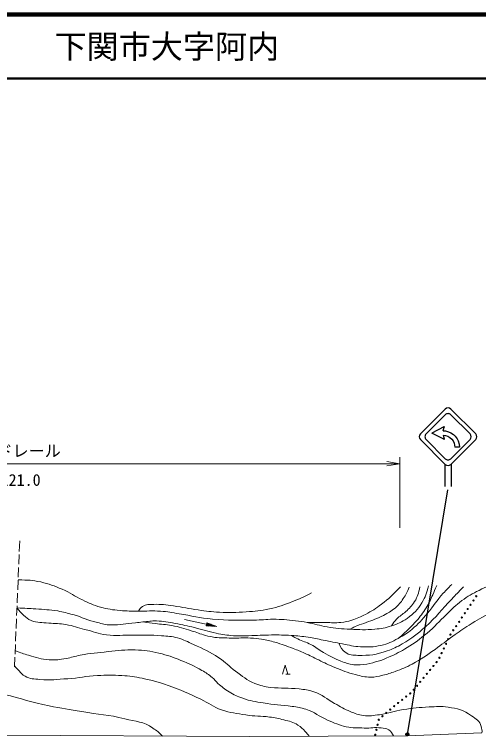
# Model space of a CAD drawing. Units: millimetres, scale not verified. Extents: x 40000 to 680000, y 20000 to 380000.
# Drawn here: x 398790 to 471061, y 267489 to 380000 of the extents above; entities that cross this region are included whole.
import ezdxf
from ezdxf.enums import TextEntityAlignment as Align

# ---------------------------------------------------------------- set-up
doc = ezdxf.new("R2010")
doc.units = ezdxf.units.MM
doc.header["$LTSCALE"] = 1000
doc.header["$PDMODE"] = 32
doc.header["$PDSIZE"] = 500
for name, color, linetype, lineweight in [('M-STR-HTXT', 7, 'Continuous', 13), ('M-STR-STRC', 7, 'Continuous', 25), ('M-TTL', 2, 'Continuous', 140), ('M-TTL-LINE', 7, 'Continuous', 50), ('M-WORK', 1, 'Continuous', 13)]:
    doc.layers.add(name, color=color, linetype=linetype, lineweight=lineweight)
doc.layers.add('M-TTL-TXT', color=7, linetype='Continuous')
doc.styles.add('ＭＳ ゴシック', font='')
doc.styles.get('ＭＳ ゴシック').set_extended_font_data('MS Gothic')

# ---------------------------------------------------------------- blocks, each defined once
blk = doc.blocks.new('open_arrow')
at = {"color": 0, "linetype": 'Continuous', "lineweight": -2}
blk.add_lwpolyline([(7.5, 1.25), (0, 0), (7.5, -1.25)], dxfattribs=at)

msp = doc.modelspace()

# ---------------------------------------------------------------- linework, layer by layer
at = {"layer": 'M-STR-HTXT'}
for p, q in [((458777, 300000), (458777, 311000)), ((337500, 310000), (458777, 310000))]:
    msp.add_line(p, q, dxfattribs=at)
at = {"layer": 'M-STR-STRC'}
for p, q in [((465871, 318513), (462007, 314648)), ((466762, 318513), (470627, 314648)), ((462898, 314648), (465871, 317622)), ((466762, 317622), (469736, 314648)), ((465644, 315766), (463761, 314784)), ((465525, 315137), (465732, 315688)), ((465525, 315137), (465902, 315109)), ((465902, 315109), (466390, 314986)), ((465644, 313802), (463761, 314784)), ((465525, 314431), (465901, 314393)), ((465525, 314431), (465732, 313880)), ((465901, 314393), (466260, 314279)), ((466260, 314279), (466590, 314095)), ((466390, 314986), (466735, 314833)), ((466590, 314095), (466875, 313848)), ((466735, 314833), (467153, 314553)), ((467153, 314553), (467426, 314292)), ((467426, 314292), (467724, 313887)), ((462007, 313757), (465871, 309893)), ((462898, 313757), (465871, 310784)), ((470627, 313757), (466762, 309893)), ((466762, 310784), (469736, 313757)), ((466875, 313848), (467104, 313548)), ((467104, 313548), (467268, 313209)), ((467268, 313209), (467379, 312579)), ((467724, 313887), (467893, 313549)), ((467893, 313549), (468037, 313067)), ((468037, 313067), (468084, 312579)), ((468084, 312579), (467379, 312579)), ((465817, 309938), (465817, 306438)), ((466817, 309938), (466817, 306438)), ((459979, 267833), (466284, 305940))]:
    msp.add_line(p, q, dxfattribs=at)
for radius in [250, 200, 150, 100, 50, 20]:
    msp.add_circle((459979, 267833), radius, dxfattribs=at)
for centre, radius, start, end in [((466317, 318067), 630, 45, 135), ((466317, 317176), 630, 44.99985, 135), ((465673, 315710), 63, 339.44397, 117.55283), ((462452, 314203), 630, 135, 225), ((463343, 314203), 630, 135, 225.00005), ((469290, 314203), 630, 315.00011, 44.99984), ((470181, 314203), 630, 315, 45), ((465673, 313857), 63, 242.44719, 20.55605), ((466317, 311229), 630, 225.00005, 315.00011), ((466317, 310338), 630, 225, 315)]:
    msp.add_arc(centre, radius, start, end, dxfattribs=at)
msp.add_point((459979, 267833), dxfattribs=at)
at = {"layer": 'M-TTL'}
msp.add_line((680000, 380000), (40000, 380000), dxfattribs=at)
at = {"layer": 'M-TTL-LINE'}
msp.add_line((40000, 370000), (680000, 370000), dxfattribs=at)
at = {"layer": 'M-WORK'}
for p, q in [((399610, 297973), (399543, 296336)), ((399522, 295836), (399460, 294337)), ((399439, 293838), (399378, 292339)), ((399357, 291839), (399295, 290341)), ((399274, 289841), (399212, 288342)), ((399192, 287843), (399130, 286344)), ((399109, 285845), (399047, 284346)), ((425270, 285716), (430318, 284637)), ((428770, 285231), (428662, 284728)), ((428662, 284728), (430318, 284637)), ((428664, 284735), (428710, 284725)), ((428674, 284784), (429032, 284707)), ((428685, 284833), (429353, 284690)), ((428695, 284881), (429675, 284672)), ((428706, 284930), (429997, 284654)), ((428727, 285028), (430017, 284752)), ((428737, 285077), (429717, 284868)), ((428747, 285126), (429416, 284983)), ((428758, 285175), (429115, 285098)), ((428768, 285224), (428815, 285214)), ((430318, 284637), (428770, 285231)), ((399027, 283846), (398965, 282348)), ((398944, 281848), (398882, 280349)), ((398861, 279850), (398800, 278351)), ((440547, 277197), (440967, 278597)), ((440967, 278597), (441387, 277197)), ((441737, 277197), (441037, 277197)), ((459926, 267602), (471590, 268060)), ((393775, 267716), (435334, 267489)), ((435334, 267489), (459926, 267602))]:
    msp.add_line(p, q, dxfattribs=at)
for centre in [(470706, 289351), (469812, 288024), (470259, 288688), (469365, 287361), (468470, 286034), (468918, 286697), (467576, 284707), (468023, 285371), (467129, 284044), (466337, 282659), (466682, 283380), (465649, 281214), (465993, 281937), (465305, 280492), (464534, 279100), (464960, 279770), (463516, 277866), (464025, 278483), (463007, 277249), (461988, 276015), (462497, 276632), (460970, 274781), (461479, 275398), (459792, 273710), (460421, 274205), (457913, 272217), (458535, 272720), (459163, 273215), (456698, 271176), (457306, 271697), (455524, 270111), (456090, 270656), (455341, 269332), (454976, 267774), (455158, 268553)]:
    msp.add_circle(centre, 100, dxfattribs=at)
for points, knots in [([(399360, 291903), (400963, 291873), (401526, 291862), (402875, 291573), (404229, 291284), (404957, 290970), (406231, 290428), (407508, 289885), (408115, 289356), (409375, 288776), (410444, 288284), (411037, 287969), (412172, 287657), (413344, 287336), (414027, 287239), (415236, 287124), (416345, 287019), (416973, 287063), (418086, 287044), (419439, 287021), (420199, 287097), (421550, 287018), (422682, 286951), (423305, 286785), (424427, 286618), (426469, 286315), (427592, 285975), (429649, 285792), (432158, 285569), (433577, 285597), (436096, 285632), (437252, 285649), (437897, 285755), (439053, 285766), (440429, 285778), (441199, 285663), (442569, 285526), (443271, 285456), (443661, 285385), (444354, 285259), (445582, 285038), (446241, 284775), (447471, 284567), (448873, 284330), (449674, 284284), (451094, 284220), (452581, 284154), (453423, 284073), (454904, 284220), (455927, 284322), (456514, 284398), (457488, 284727), (458494, 285066), (459086, 285267), (459939, 285899), (460986, 286674), (461567, 287202), (462230, 288323), (462797, 289281), (462948, 289783), (463243, 290987)], [0, 0, 0, 0, 1, 1, 1, 2, 2, 2, 3, 3, 3, 4, 4, 4, 5, 5, 5, 6, 6, 6, 7, 7, 7, 8, 8, 8, 9, 9, 9, 10, 10, 10, 11, 11, 11, 12, 12, 12, 13, 13, 13, 14, 14, 14, 15, 15, 15, 16, 16, 16, 17, 17, 17, 18, 18, 18, 19, 19, 19, 20, 20, 20, 20]), ([(441913, 283235), (442388, 282969), (442524, 282900), (442923, 282700), (443701, 282310), (444203, 282230), (444966, 281812), (445761, 281376), (446145, 281027), (446937, 280587), (447962, 280017), (448521, 279649), (449619, 279237), (450386, 278949), (450828, 278766), (451644, 278686), (452425, 278610), (452879, 278647), (453651, 278793), (455058, 279060), (455838, 279317), (457149, 279894), (458268, 280386), (458882, 280705), (459920, 281350), (461199, 282145), (461892, 282639), (463046, 283606), (464302, 284658), (464866, 285402), (466065, 286519), (466986, 287375), (467447, 287927), (468463, 288668), (469448, 289386), (470062, 289705), (471145, 290266), (472358, 290896), (472828, 291066), (474359, 291651)], [0, 0, 0, 0, 1, 1, 1, 2, 2, 2, 3, 3, 3, 4, 4, 4, 5, 5, 5, 6, 6, 6, 7, 7, 7, 8, 8, 8, 9, 9, 9, 10, 10, 10, 11, 11, 11, 12, 12, 12, 13, 13, 13, 13]), ([(399179, 287525), (400591, 287471), (400968, 287453), (402112, 287373), (403447, 287280), (404199, 287255), (405522, 287053), (406467, 286910), (406979, 286734), (407902, 286485), (409398, 286081), (410165, 285603), (411676, 285259), (412500, 285072), (412962, 284881), (413807, 284887), (415301, 284897), (416132, 285053), (417617, 285206), (418075, 285254), (418330, 285295), (418789, 285339), (419620, 285420), (420086, 285536), (420920, 285499), (422063, 285449), (422699, 285330), (423824, 285126), (425009, 284912), (425663, 284740), (426835, 284460), (428163, 284143), (428879, 283848), (430218, 283581), (431248, 283376), (431834, 283278), (432882, 283208), (433806, 283146), (434327, 283193), (435253, 283208), (436648, 283231), (437428, 283309), (438823, 283315), (440030, 283319), (440709, 283315), (441913, 283235), (442936, 283166), (443510, 283117), (444524, 282968), (445447, 282833), (445953, 282693), (446868, 282515), (448045, 282287), (448699, 282137), (449879, 281929), (450969, 281737), (451570, 281521), (452676, 281476), (453916, 281426), (454636, 281414), (455846, 281690), (456962, 281943), (457555, 282243), (458564, 282782), (459445, 283252), (459929, 283554), (460695, 284194), (461734, 285062), (462207, 285674), (463093, 286698), (464110, 287874), (464521, 288667), (465570, 289815), (466067, 290358), (466239, 290549), (466876, 291174)], [0, 0, 0, 0, 1, 1, 1, 2, 2, 2, 3, 3, 3, 4, 4, 4, 5, 5, 5, 6, 6, 6, 7, 7, 7, 8, 8, 8, 9, 9, 9, 10, 10, 10, 11, 11, 11, 12, 12, 12, 13, 13, 13, 14, 14, 14, 15, 15, 15, 16, 16, 16, 17, 17, 17, 18, 18, 18, 19, 19, 19, 20, 20, 20, 21, 21, 21, 22, 22, 22, 23, 23, 23, 24, 24, 24, 25, 25, 25, 25]), ([(444354, 285259), (445760, 285248), (446120, 285244), (447251, 285249), (448178, 285254), (448702, 285176), (449622, 285276), (450298, 285349), (450679, 285420), (451327, 285622), (452191, 285892), (452652, 286120), (453459, 286528), (454481, 287046), (455012, 287422), (455936, 288100), (457201, 289028), (457601, 289487), (458893, 290817)], [0, 0, 0, 0, 1, 1, 1, 2, 2, 2, 3, 3, 3, 4, 4, 4, 5, 5, 5, 6, 6, 6, 6]), ([(449341, 281958), (449608, 281353), (449794, 281013), (450306, 280623), (450936, 280143), (451485, 280165), (452277, 280144), (454077, 280096), (455138, 280231), (456833, 280836), (457784, 281176), (458312, 281407), (459177, 281929), (460694, 282844), (461505, 283440), (462827, 284619), (464547, 286153), (465277, 287251), (466877, 288909), (467602, 289660), (467832, 289900), (468741, 290827)], [0, 0, 0, 0, 1, 1, 1, 2, 2, 2, 3, 3, 3, 4, 4, 4, 5, 5, 5, 6, 6, 6, 7, 7, 7, 7]), ([(451094, 284220), (451551, 284486), (451696, 284561), (452100, 284743), (452652, 284992), (452999, 285034), (453565, 285249), (454629, 285654), (455252, 285833), (456256, 286368), (456995, 286763), (457426, 286976), (458068, 287514), (458650, 288002), (458917, 288353), (459346, 288979), (459797, 289635), (459920, 289939), (460279, 290791)], [0, 0, 0, 0, 1, 1, 1, 2, 2, 2, 3, 3, 3, 4, 4, 4, 5, 5, 5, 6, 6, 6, 6]), ([(457488, 284727), (457828, 285233), (457955, 285398), (458307, 285782), (458792, 286311), (459199, 286461), (459719, 286955), (460313, 287518), (460671, 287832), (461105, 288526), (461608, 289333), (461690, 289781), (461930, 290817)], [0, 0, 0, 0, 1, 1, 1, 2, 2, 2, 3, 3, 3, 4, 4, 4, 4]), ([(458564, 282782), (459048, 283203), (459176, 283322), (459559, 283678), (460282, 284348), (460693, 284722), (461344, 285463), (462012, 286222), (462350, 286685), (462890, 287541), (463369, 288300), (463557, 288774), (463929, 289592), (464181, 290148), (464263, 290338), (464541, 291031)], [0, 0, 0, 0, 1, 1, 1, 2, 2, 2, 3, 3, 3, 4, 4, 4, 5, 5, 5, 5]), ([(418086, 287044), (418301, 287377), (418445, 287522), (418749, 287744), (419306, 288150), (419791, 288071), (420481, 288090), (421681, 288123), (422354, 288000), (423545, 287850), (425062, 287659), (425891, 287409), (427407, 287211), (428694, 287043), (429415, 286916), (430711, 286865), (432343, 286799), (433264, 286797), (434893, 286918), (436305, 287022), (437110, 287055), (438490, 287371), (439937, 287702), (440734, 287967), (442113, 288516), (443285, 288983), (443697, 289183), (445044, 289875)], [0, 0, 0, 0, 1, 1, 1, 2, 2, 2, 3, 3, 3, 4, 4, 4, 5, 5, 5, 6, 6, 6, 7, 7, 7, 8, 8, 8, 9, 9, 9, 9]), ([(320007, 287387), (320756, 286531), (321039, 286273), (321765, 285629), (323157, 284393), (324111, 283893), (325761, 283031), (327773, 281980), (329059, 281684), (331276, 281193), (334227, 280540), (335972, 280758), (338988, 280554), (342731, 280300), (344837, 280303), (348579, 280034), (350847, 279871), (352115, 279738), (354373, 279475), (357552, 279105), (359318, 278786), (362485, 278329), (365972, 277826), (367919, 277499), (371410, 277024), (376036, 276394), (378622, 275987), (383265, 275505), (386067, 275215), (387649, 275189), (390458, 274972), (391769, 274871), (392512, 274886), (393815, 274706), (395139, 274523), (395867, 274332), (397172, 274040), (399928, 273423), (401410, 272814), (404178, 272255), (406165, 271854), (407294, 271714), (409293, 271376), (411904, 270934), (413415, 270915), (415980, 270257), (417720, 269811), (418874, 269844), (420349, 268818), (420974, 268383), (421260, 268184), (421841, 267563)], [0, 0, 0, 0, 1, 1, 1, 2, 2, 2, 3, 3, 3, 4, 4, 4, 5, 5, 5, 6, 6, 6, 7, 7, 7, 8, 8, 8, 9, 9, 9, 10, 10, 10, 11, 11, 11, 12, 12, 12, 13, 13, 13, 14, 14, 14, 15, 15, 15, 16, 16, 16, 17, 17, 17, 17]), ([(399179, 287525), (399619, 286980), (399764, 286795), (400211, 286401), (400635, 286026), (400856, 285756), (401383, 285548), (402389, 285151), (403051, 285291), (404127, 285175), (405176, 285062), (405778, 285118), (406817, 284935), (407971, 284733), (408586, 284477), (409721, 284189), (411052, 283852), (411771, 283522), (413131, 283337), (414719, 283121), (415632, 283333), (417234, 283310), (418972, 283285), (419950, 283339), (421683, 283204), (422667, 283127), (423233, 283113), (424187, 282857), (425197, 282587), (425715, 282282), (426665, 281845), (428254, 281113), (429156, 280705), (430634, 279767), (431721, 279078), (432138, 278427), (433192, 277689), (434341, 276884), (434924, 276287), (436229, 275771), (437137, 275412), (437684, 275279), (438653, 275158), (440380, 274942), (441371, 275100), (443102, 274918), (444009, 274823), (444525, 274745), (445393, 274466), (446777, 274020), (447364, 273343), (448643, 272654), (449594, 272142), (450096, 271786), (451094, 271375), (451858, 271061), (452299, 270866), (453119, 270762), (454101, 270638), (454668, 270771), (455650, 270896), (457108, 271081), (457874, 271468), (459326, 271695), (460897, 271941), (461788, 272014), (463376, 272095), (464519, 272152), (465172, 272225), (466306, 272068), (467809, 271859), (468720, 271616), (469956, 270736), (470676, 270223), (471239, 269909), (471475, 269057), (471579, 268679), (471620, 268471), (471590, 268060)], [0, 0, 0, 0, 1, 1, 1, 2, 2, 2, 3, 3, 3, 4, 4, 4, 5, 5, 5, 6, 6, 6, 7, 7, 7, 8, 8, 8, 9, 9, 9, 10, 10, 10, 11, 11, 11, 12, 12, 12, 13, 13, 13, 14, 14, 14, 15, 15, 15, 16, 16, 16, 17, 17, 17, 18, 18, 18, 19, 19, 19, 20, 20, 20, 21, 21, 21, 22, 22, 22, 23, 23, 23, 24, 24, 24, 25, 25, 25, 26, 26, 26, 26]), ([(418789, 285339), (419714, 285216), (419951, 285185), (420696, 285092), (421708, 284966), (422288, 284983), (423289, 284790), (424489, 284559), (425137, 284321), (426308, 283973), (427190, 283711), (427662, 283490), (428552, 283255), (429104, 283109), (429414, 283015), (429981, 282947), (430989, 282826), (431563, 282857), (432578, 282837), (433737, 282813), (434387, 282897), (435546, 282845), (436227, 282814), (436609, 282773), (437282, 282663), (438100, 282529), (438553, 282414), (439350, 282189), (440490, 281868), (441106, 281614), (442216, 281203), (442912, 280945), (443297, 280785), (443976, 280484), (444847, 280099), (445310, 279828), (446170, 279419), (447140, 278958), (447669, 278667), (448665, 278266), (449899, 277770), (450589, 277467), (451877, 277138), (452788, 276905), (453313, 276769), (454253, 276751), (455001, 276736), (455418, 276870), (456148, 277035), (456910, 277207), (457323, 277361), (458058, 277627), (459128, 278014), (459728, 278248), (460734, 278779), (462197, 279552), (462936, 280130), (464294, 281076), (465400, 281847), (465967, 282352), (467065, 283137), (468036, 283831), (468580, 284222), (469587, 284865), (470919, 285717), (471408, 285962), (473103, 286869)], [0, 0, 0, 0, 1, 1, 1, 2, 2, 2, 3, 3, 3, 4, 4, 4, 5, 5, 5, 6, 6, 6, 7, 7, 7, 8, 8, 8, 9, 9, 9, 10, 10, 10, 11, 11, 11, 12, 12, 12, 13, 13, 13, 14, 14, 14, 15, 15, 15, 16, 16, 16, 17, 17, 17, 18, 18, 18, 19, 19, 19, 20, 20, 20, 21, 21, 21, 22, 22, 22, 22]), ([(398904, 280887), (399871, 280509), (400163, 280411), (400988, 280160), (402222, 279785), (402924, 279516), (404212, 279441), (405233, 279381), (405812, 279491), (406822, 279654), (407697, 279795), (408162, 280002), (409034, 280160), (410716, 280465), (411674, 280549), (413376, 280719), (415015, 280884), (415939, 281050), (417585, 280986), (419044, 280929), (419867, 280811), (421288, 280480), (422663, 280159), (423422, 279903), (424725, 279361), (426027, 278819), (426758, 278501), (427975, 277789), (428635, 277403), (429018, 277192), (429600, 276697), (429981, 276372), (430104, 276095), (430479, 275764), (431115, 275204), (431498, 274915), (432211, 274459), (432987, 273962), (433475, 273759), (434342, 273447), (435546, 273012), (436277, 272938), (437539, 272727), (439276, 272437), (440275, 272461), (442015, 272194), (442866, 272064), (443351, 271998), (444173, 271742), (445581, 271302), (446195, 270631), (447556, 270063), (448668, 269599), (449285, 269288), (450460, 269024), (451529, 268784), (452162, 268857), (453257, 268811), (454287, 268767), (454873, 268971), (455895, 268838), (456375, 268775), (456690, 268787), (457094, 268518), (457480, 268260), (457612, 268022), (457840, 267593)], [0, 0, 0, 0, 1, 1, 1, 2, 2, 2, 3, 3, 3, 4, 4, 4, 5, 5, 5, 6, 6, 6, 7, 7, 7, 8, 8, 8, 9, 9, 9, 10, 10, 10, 11, 11, 11, 12, 12, 12, 13, 13, 13, 14, 14, 14, 15, 15, 15, 16, 16, 16, 17, 17, 17, 18, 18, 18, 19, 19, 19, 20, 20, 20, 21, 21, 21, 22, 22, 22, 22]), ([(398806, 278511), (399127, 278129), (399223, 278019), (399513, 277725), (399854, 277378), (400017, 277136), (400436, 276890), (401233, 276425), (401829, 276500), (402745, 276393), (404427, 276197), (405389, 276395), (407079, 276500), (408896, 276612), (409896, 276903), (411714, 276997), (413197, 277074), (414034, 277094), (415515, 276997), (416765, 276915), (417467, 276825), (418694, 276571), (420295, 276239), (421181, 275986), (422726, 275452), (424762, 274747), (425849, 274204), (427805, 273303), (429099, 272707), (429704, 272101), (431056, 271651), (432488, 271174), (433346, 271084), (434839, 270852), (436256, 270631), (437077, 270735), (438497, 270532), (439386, 270405), (439884, 270314), (440753, 270088), (441624, 269861), (442153, 269769), (442914, 269289), (443429, 268963), (443676, 268710), (444086, 268259), (444332, 267988), (444422, 267883), (444678, 267532)], [0, 0, 0, 0, 1, 1, 1, 2, 2, 2, 3, 3, 3, 4, 4, 4, 5, 5, 5, 6, 6, 6, 7, 7, 7, 8, 8, 8, 9, 9, 9, 10, 10, 10, 11, 11, 11, 12, 12, 12, 13, 13, 13, 14, 14, 14, 15, 15, 15, 16, 16, 16, 16])]:
    msp.add_open_spline(points, degree=3, knots=knots, dxfattribs=at)

# ---------------------------------------------------------------- block references
at = {"layer": 'M-STR-HTXT', "xscale": 267, "yscale": 267, "rotation": 180}
msp.add_blockref('open_arrow', (458777, 310000), dxfattribs=at)

# ---------------------------------------------------------------- texts
at = {"layer": 'M-STR-HTXT', "style": 'ＭＳ ゴシック'}
msp.add_text('ガードレール', height=1833, dxfattribs=at).set_placement((398500, 312000), align=Align.MIDDLE_CENTER)
msp.add_text('L=121.0', height=1833, dxfattribs=at).set_placement((398500, 306000), align=Align.BOTTOM_CENTER)
at = {"layer": 'M-TTL-TXT', "style": 'ＭＳ ゴシック'}
msp.add_text('下関市大字阿内', height=3666, dxfattribs=at).set_placement((405024, 375000), align=Align.MIDDLE_LEFT)

doc.saveas('drawing.dxf')
